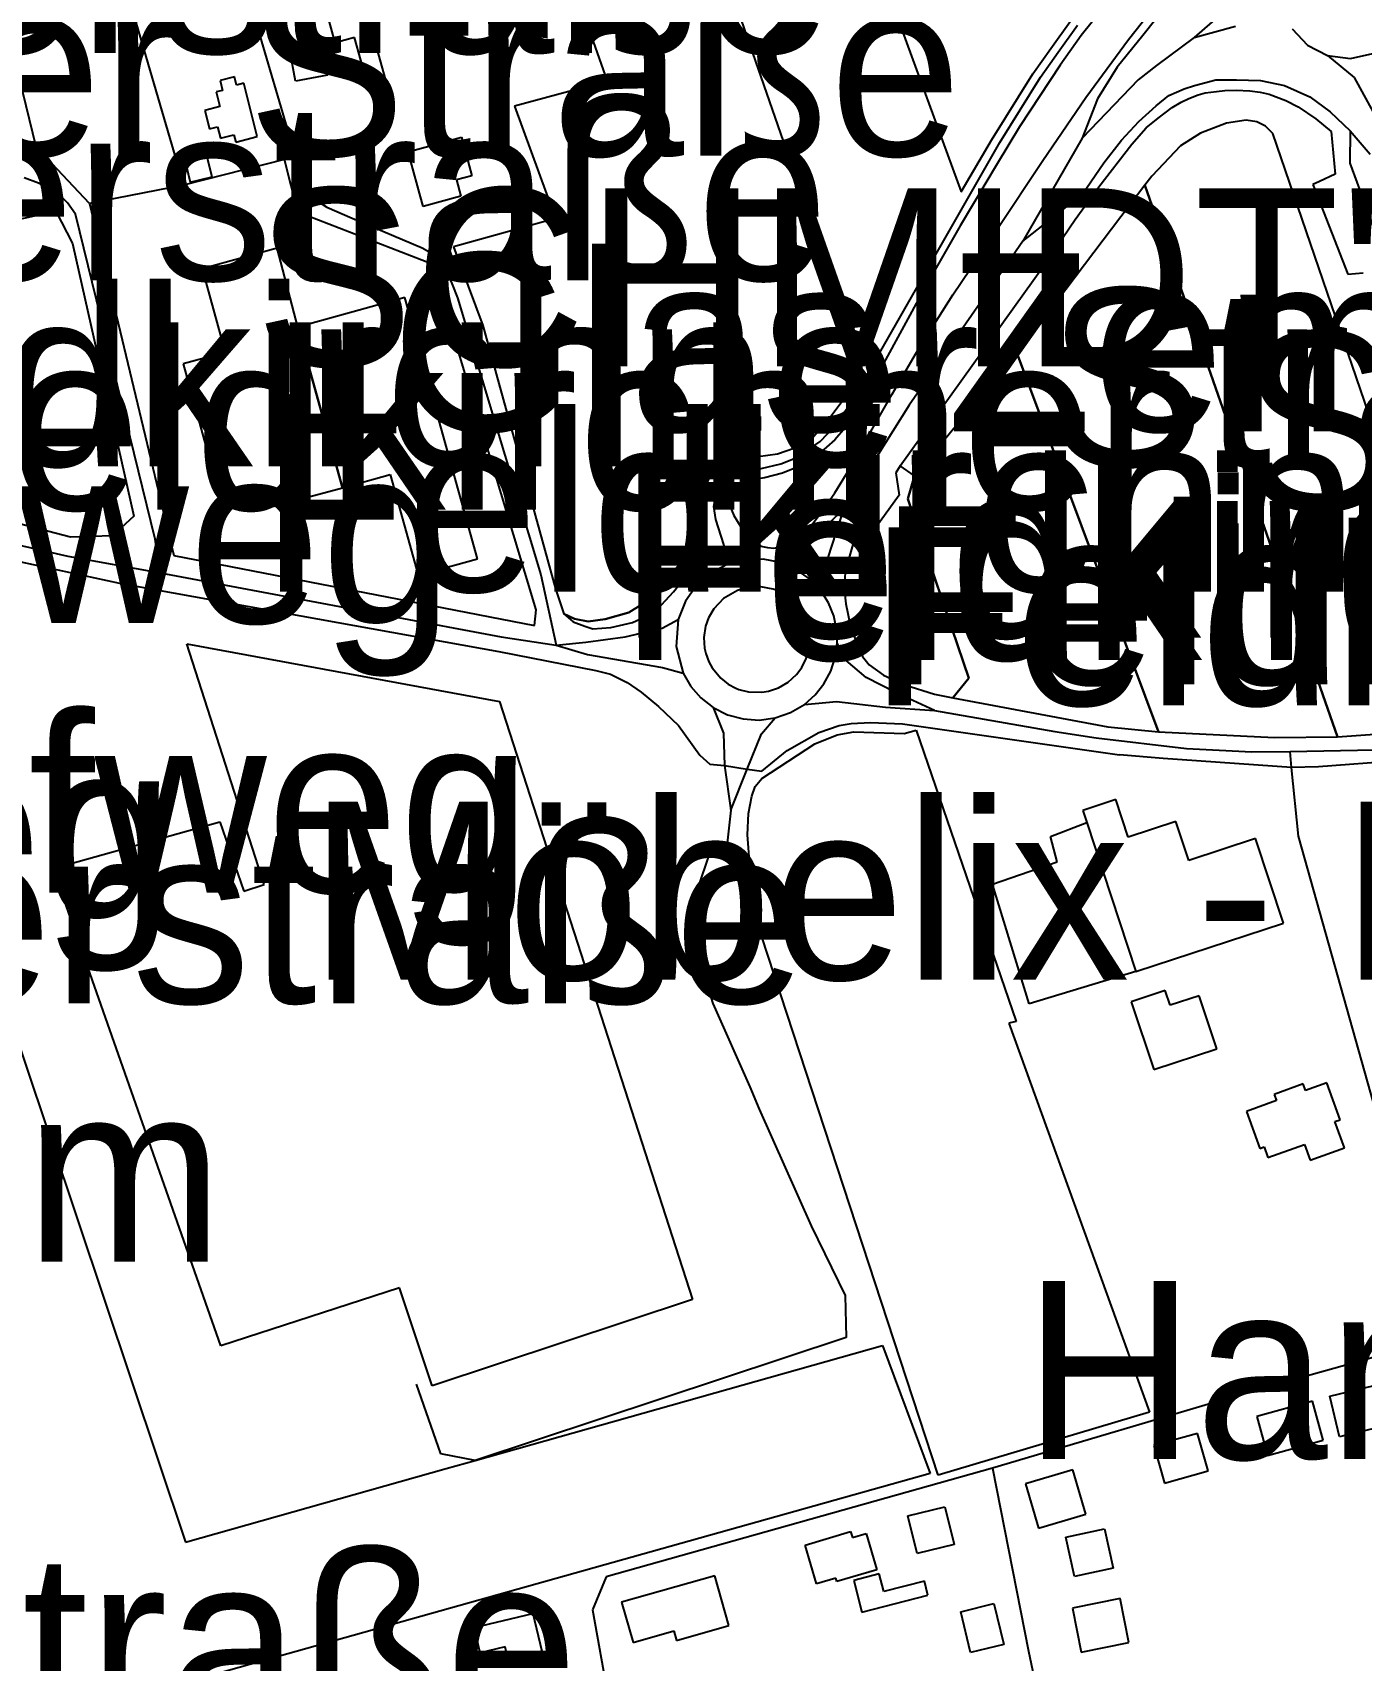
# Model space of a CAD drawing. Extents: x -3657 to 4700, y -7332 to 8131.
# Drawn here: x -553.4 to -229.3, y 1897 to 2294 of the extents above; entities that cross this region are included whole.
import ezdxf

# ---------------------------------------------------------------- set-up
doc = ezdxf.new("R2010")
doc.units = 0
for name, color, linetype in [('OSM_BUILDING_DETACHED', 9, 'CONTINUOUS'), ('OSM_BUILDING_GARAGE', 9, 'CONTINUOUS'), ('OSM_BUILDING_INDUSTRIAL', 9, 'CONTINUOUS'), ('OSM_BUILDING_WAREHOUSE', 9, 'CONTINUOUS'), ('OSM_BUILDING_YES', 9, 'CONTINUOUS'), ('OSM_HIGHWAY_FOOTWAY', 8, 'CONTINUOUS'), ('OSM_HIGHWAY_PRIMARY', 8, 'CONTINUOUS'), ('OSM_HIGHWAY_RESIDENTIAL', 8, 'CONTINUOUS'), ('OSM_HIGHWAY_SECONDARY', 8, 'CONTINUOUS'), ('OSM_HIGHWAY_SECONDARY_LINK', 8, 'CONTINUOUS'), ('OSM_HIGHWAY_SERVICE', 8, 'CONTINUOUS'), ('OSM_HIGHWAY_TERTIARY', 8, 'CONTINUOUS'), ('OSM_LABELS', 8, 'CONTINUOUS'), ('OSM_LANDUSE_FARMLAND', 3, 'CONTINUOUS'), ('OSM_LANDUSE_GRASS', 3, 'CONTINUOUS'), ('OSM_LANDUSE_INDUSTRIAL', 3, 'CONTINUOUS'), ('OSM_LANDUSE_MEADOW', 3, 'CONTINUOUS')]:
    doc.layers.add(name, color=color, linetype=linetype)

msp = doc.modelspace()

# ---------------------------------------------------------------- linework, layer by layer
at = {"layer": 'OSM_BUILDING_DETACHED'}
for p, q in [((-364.9997, 1925.111538), (-353.903633, 1928.402908)), ((-353.903633, 1928.402908), (-353.471319, 1926.968493)), ((-353.471319, 1926.968493), (-350.141741, 1927.958128)), ((-350.141741, 1927.958128), (-347.509932, 1919.107012)), ((-362.185865, 1915.659969), (-364.9997, 1925.111538)), ((-347.509932, 1919.107012), (-357.255965, 1916.204824)), ((-357.506253, 1917.049906), (-362.185865, 1915.659969)), ((-357.255965, 1916.204824), (-357.506253, 1917.049906))]:
    msp.add_line(p, q, dxfattribs=at)
at = {"layer": 'OSM_BUILDING_GARAGE'}
for p, q in [((-511.159855, 2265.279058), (-516.499316, 2263.955838)), ((-516.499316, 2263.955838), (-514.906579, 2257.506532)), ((-509.559534, 2258.829752), (-511.159855, 2265.279058)), ((-514.906579, 2257.506532), (-509.559534, 2258.829752))]:
    msp.add_line(p, q, dxfattribs=at)
at = {"layer": 'OSM_BUILDING_INDUSTRIAL'}
for p, q in [((-493.761101, 2241.427746), (-512.001731, 2236.412855)), ((-488.664343, 2222.146546), (-493.761101, 2241.427746)), ((-512.001731, 2236.412855), (-506.381645, 2216.008586)), ((-462.588965, 2229.385335), (-488.664343, 2222.146546)), ((-444.902001, 2165.670642), (-462.588965, 2229.385335)), ((-477.788225, 2182.994812), (-488.664343, 2222.146546)), ((-488.664343, 2222.146546), (-477.788225, 2182.994812)), ((-506.381645, 2216.008586), (-516.605499, 2213.195354)), ((-516.605499, 2213.195354), (-508.004719, 2181.94958)), ((-477.788225, 2182.994812), (-466.161246, 2186.219465)), ((-466.161246, 2186.219465), (-459.342815, 2161.667625)), ((-508.004719, 2181.94958), (-495.429683, 2178.246789)), ((-495.429683, 2178.246789), (-477.788225, 2182.994812)), ((-459.342815, 2161.667625), (-444.902001, 2165.670642))]:
    msp.add_line(p, q, dxfattribs=at)
at = {"layer": 'OSM_BUILDING_WAREHOUSE'}
for p, q in [((-515.778792, 2144.89943), (-439.532202, 2130.833272)), ((-496.901068, 2086.199628), (-515.778792, 2144.89943)), ((-439.532202, 2130.833272), (-392.425113, 1984.978887)), ((-548.376807, 2090.147048), (-507.724094, 2101.51117)), ((-507.724094, 2101.51117), (-501.815799, 2084.609541)), ((-507.466223, 1973.692602), (-548.376807, 2090.147048)), ((-501.815799, 2084.609541), (-496.901068, 2086.199628)), ((-463.931414, 1987.825477), (-507.466223, 1973.692602)), ((-455.89947, 1963.929687), (-463.931414, 1987.825477)), ((-392.425113, 1984.978887), (-455.89947, 1963.929687))]:
    msp.add_line(p, q, dxfattribs=at)
at = {"layer": 'OSM_BUILDING_YES'}
for p, q in [((-472.024035, 2299.404781), (-467.44302, 2282.959051)), ((-479.555405, 2291.52106), (-481.049544, 2296.880656)), ((-490.61355, 2289.686344), (-482.695372, 2291.142998)), ((-482.695372, 2291.142998), (-482.551267, 2290.364633)), ((-474.83787, 2292.83316), (-479.555405, 2291.52106)), ((-471.74341, 2281.758146), (-474.83787, 2292.83316)), ((-489.225593, 2282.180687), (-490.61355, 2289.686344)), ((-482.551267, 2290.364633), (-480.852348, 2290.687098)), ((-480.852348, 2290.687098), (-479.820861, 2285.127352)), ((-504.113891, 2283.20368), (-507.625496, 2282.31412)), ((-503.613316, 2281.213291), (-504.113891, 2283.20368)), ((-481.474274, 2283.615101), (-489.225593, 2282.180687)), ((-479.820861, 2285.127352), (-481.686639, 2284.771528)), ((-481.686639, 2284.771528), (-481.474274, 2283.615101)), ((-507.018739, 2279.92343), (-508.56597, 2279.534247)), ((-508.56597, 2279.534247), (-507.663419, 2275.96489)), ((-507.625496, 2282.31412), (-507.018739, 2279.92343)), ((-501.853721, 2281.65807), (-503.613316, 2281.213291)), ((-498.562065, 2268.659383), (-501.853721, 2281.65807)), ((-467.44302, 2282.959051), (-471.74341, 2281.758146)), ((-507.663419, 2275.96489), (-511.357051, 2275.030853)), ((-511.357051, 2275.030853), (-510.211798, 2270.505219)), ((-510.211798, 2270.505219), (-508.247422, 2270.994477)), ((-508.247422, 2270.994477), (-507.549652, 2268.236843)), ((-507.549652, 2268.236843), (-504.280749, 2269.059685)), ((-504.280749, 2269.059685), (-503.84085, 2267.325044)), ((-503.84085, 2267.325044), (-498.562065, 2268.659383)), ((-461.785012, 2264.945473), (-448.815583, 2268.503711)), ((-448.815583, 2268.503711), (-446.244451, 2259.118859)), ((-458.136886, 2251.624321), (-461.785012, 2264.945473)), ((-446.244451, 2259.118859), (-450.006343, 2258.084746)), ((-450.006343, 2258.084746), (-448.92935, 2254.148446)), ((-448.92935, 2254.148446), (-458.136886, 2251.624321)), ((-289.215762, 2106.970841), (-297.285629, 2104.324401)), ((-297.285629, 2104.324401), (-296.307234, 2101.355497)), ((-286.189562, 2097.763901), (-289.215762, 2106.970841)), ((-305.188638, 2097.964052), (-296.307234, 2101.355497)), ((-296.307234, 2101.355497), (-284.376876, 2065.016995)), ((-296.307234, 2101.355497), (-284.376876, 2065.016995)), ((-274.570168, 2101.577887), (-286.189562, 2097.763901)), ((-271.460538, 2092.115198), (-274.570168, 2101.577887)), ((-303.565563, 2091.803853), (-305.188638, 2097.964052)), ((-255.138777, 2097.463674), (-271.460538, 2092.115198)), ((-248.358269, 2076.837015), (-255.138777, 2097.463674)), ((-319.303321, 2086.288584), (-303.565563, 2091.803853)), ((-310.37641, 2057.099916), (-319.303321, 2086.288584)), ((-284.376876, 2065.016995), (-248.358269, 2076.837015)), ((-284.376876, 2065.016995), (-310.37641, 2057.099916)), ((-277.201976, 2060.402405), (-285.491792, 2057.644771)), ((-285.491792, 2057.644771), (-279.970304, 2041.076727)), ((-275.988462, 2056.766331), (-277.201976, 2060.402405)), ((-268.942497, 2059.112544), (-275.988462, 2056.766331)), ((-264.634523, 2046.191694), (-268.942497, 2059.112544)), ((-279.970304, 2041.076727), (-264.634523, 2046.191694)), ((-243.587643, 2037.607445), (-250.618439, 2035.049962)), ((-243.003639, 2035.995119), (-243.587643, 2037.607445)), ((-237.793114, 2037.885433), (-243.003639, 2035.995119)), ((-234.524212, 2028.878644), (-237.793114, 2037.885433)), ((-250.064773, 2033.515472), (-257.35344, 2030.869033)), ((-250.618439, 2035.049962), (-250.064773, 2033.515472)), ((-257.35344, 2030.869033), (-254.092122, 2021.873363)), ((-235.805985, 2028.411625), (-234.524212, 2028.878644)), ((-233.477556, 2022.006797), (-235.805985, 2028.411625)), ((-254.092122, 2021.873363), (-253.083388, 2022.240307)), ((-253.083388, 2022.240307), (-252.135331, 2019.627226)), ((-252.135331, 2019.627226), (-243.253927, 2022.840759)), ((-243.253927, 2022.840759), (-241.850801, 2018.971176)), ((-241.850801, 2018.971176), (-233.477556, 2022.006797)), ((-237.065006, 1961.438921), (-224.232097, 1964.53014)), ((-234.668316, 1951.520333), (-237.065006, 1961.438921)), ((-241.281967, 1960.182418), (-254.858152, 1956.479627)), ((-238.688081, 1950.686371), (-241.281967, 1960.182418)), ((-254.858152, 1956.479627), (-252.264267, 1946.972461)), ((-221.842992, 1954.611552), (-234.668316, 1951.520333)), ((-269.298967, 1952.365415), (-279.955135, 1949.374271)), ((-266.727834, 1943.236311), (-269.298967, 1952.365415)), ((-252.264267, 1946.972461), (-238.688081, 1950.686371)), ((-279.955135, 1949.374271), (-277.384003, 1940.234048)), ((-299.742995, 1943.458701), (-311.278961, 1940.033897)), ((-296.527183, 1932.661674), (-299.742995, 1943.458701)), ((-277.384003, 1940.234048), (-266.727834, 1943.236311)), ((-311.278961, 1940.033897), (-308.063149, 1929.22575)), ((-339.925471, 1932.261372), (-330.953053, 1934.48527)), ((-330.953053, 1934.48527), (-328.67013, 1925.27833)), ((-337.642548, 1923.054432), (-339.925471, 1932.261372)), ((-308.063149, 1929.22575), (-296.527183, 1932.661674)), ((-301.388823, 1927.04633), (-291.953753, 1929.081197)), ((-299.325849, 1917.494686), (-301.388823, 1927.04633)), ((-291.953753, 1929.081197), (-289.898364, 1919.529553)), ((-328.67013, 1925.27833), (-337.642548, 1923.054432)), ((-346.918344, 1918.095138), (-353.099681, 1916.51617)), ((-345.826182, 1913.825253), (-346.918344, 1918.095138)), ((-289.898364, 1919.529553), (-299.325849, 1917.494686)), ((-387.032561, 1917.650359), (-409.740438, 1911.167694)), ((-383.551293, 1905.474514), (-387.032561, 1917.650359)), ((-353.099681, 1916.51617), (-351.127721, 1908.777003)), ((-335.920876, 1916.349378), (-345.826182, 1913.825253)), ((-335.033494, 1912.880096), (-335.920876, 1916.349378)), ((-409.740438, 1911.167694), (-406.949356, 1901.39366)), ((-351.127721, 1908.777003), (-335.033494, 1912.880096)), ((-327.062225, 1908.877079), (-318.992358, 1910.83411)), ((-318.992358, 1910.83411), (-316.572915, 1900.904403)), ((-288.199445, 1912.068373), (-299.818839, 1909.73328)), ((-286.045458, 1901.349182), (-288.199445, 1912.068373)), ((-445.675616, 1905.040854), (-431.371322, 1908.398941)), ((-431.371322, 1908.398941), (-429.217335, 1899.21424)), ((-324.642781, 1898.936252), (-327.062225, 1908.877079)), ((-299.818839, 1909.73328), (-297.664852, 1899.014089)), ((-444.219399, 1898.858416), (-445.675616, 1905.040854)), ((-406.949356, 1901.39366), (-397.036465, 1904.229131)), ((-397.036465, 1904.229131), (-396.346279, 1901.816201)), ((-396.346279, 1901.816201), (-383.551293, 1905.474514)), ((-438.159415, 1900.281711), (-444.219399, 1898.858416)), ((-437.45406, 1897.279448), (-438.159415, 1900.281711)), ((-429.217335, 1899.21424), (-437.45406, 1897.279448)), ((-316.572915, 1900.904403), (-324.642781, 1898.936252)), ((-297.664852, 1899.014089), (-286.045458, 1901.349182))]:
    msp.add_line(p, q, dxfattribs=at)
at = {"layer": 'OSM_HIGHWAY_FOOTWAY'}
for p, q in [((-640.027438, 2182.850259), (-532.183982, 2159.766192)), ((-532.183982, 2159.766192), (-439.706645, 2143.031355)), ((-439.706645, 2143.031355), (-416.027956, 2138.416766)), ((-416.027956, 2138.416766), (-412.448091, 2137.538326)), ((-412.448091, 2137.538326), (-408.397988, 2135.4701)), ((-408.397988, 2135.4701), (-404.939474, 2133.135007)), ((-404.939474, 2133.135007), (-400.76802, 2129.676845)), ((-400.76802, 2129.676845), (-395.883627, 2124.995538)), ((-395.883627, 2124.995538), (-390.695856, 2117.778987)), ((-361.609446, 2123.272017), (-356.725053, 2124.995538)), ((-356.725053, 2124.995538), (-353.759529, 2125.540393)), ((-353.759529, 2125.540393), (-349.079916, 2125.751664)), ((-349.079916, 2125.751664), (-341.267921, 2125.406959)), ((-341.267921, 2125.406959), (-288.298043, 2117.890182)), ((-369.338012, 2118.902056), (-361.609446, 2123.272017)), ((-390.695856, 2117.778987), (-388.192983, 2115.621806)), ((-375.564855, 2113.864926), (-369.338012, 2118.902056)), ((-277.694966, 2116.967265), (-288.298043, 2117.890182)), ((-246.363556, 2114.787844), (-277.694966, 2116.967265)), ((-206.575471, 2117.412044), (-239.840919, 2114.965756)), ((-388.192983, 2115.621806), (-384.65104, 2115.277102)), ((-384.65104, 2115.277102), (-379.099214, 2114.365303)), ((-379.099214, 2114.365303), (-375.564855, 2113.864926)), ((-239.840919, 2114.965756), (-246.363556, 2114.787844))]:
    msp.add_line(p, q, dxfattribs=at)
at = {"layer": 'OSM_HIGHWAY_PRIMARY'}
for p, q in [((-246.264958, 2294.945864), (-242.487896, 2290.953966)), ((-242.487896, 2290.953966), (-237.588334, 2288.440961)), ((-237.588334, 2288.440961), (-232.028924, 2287.729313)), ((-237.588334, 2288.440961), (-231.149126, 2283.081365)), ((-232.028924, 2287.729313), (-226.560527, 2288.941338)), ((-231.149126, 2283.081365), (-224.603736, 2271.172389))]:
    msp.add_line(p, q, dxfattribs=at)
at = {"layer": 'OSM_HIGHWAY_RESIDENTIAL'}
for p, q in [((-535.437716, 2420.518295), (-488.376133, 2260.653349)), ((-488.376133, 2260.653349), (-486.639292, 2256.272269)), ((-486.639292, 2256.272269), (-484.667332, 2253.459037)), ((-484.667332, 2253.459037), (-481.633547, 2251.401931)), ((-481.633547, 2251.401931), (-475.46738, 2248.777731)), ((-475.46738, 2248.777731), (-458.349251, 2241.494463)), ((-458.349251, 2241.494463), (-455.952561, 2240.149004)), ((-455.952561, 2240.149004), (-454.4205, 2238.625634)), ((-454.4205, 2238.625634), (-452.342357, 2235.356503)), ((-452.342357, 2235.356503), (-451.121259, 2232.821259)), ((-451.121259, 2232.821259), (-449.756056, 2229.307499)), ((-449.756056, 2229.307499), (-429.467622, 2161.789939)), ((-429.467622, 2161.789939), (-425.698145, 2144.576965)), ((-246.363556, 2114.787844), (-246.697272, 2118.701905)), ((-244.672221, 2098.00853), (-246.363556, 2114.787844)), ((-210.276689, 1975.416123), (-244.672221, 2098.00853)), ((-210.276689, 1975.416123), (-257.307933, 1962.250644)), ((-257.307933, 1962.250644), (-319.310905, 1943.847883)), ((-319.310905, 1943.847883), (-413.464409, 1917.40573)), ((-319.310905, 1943.847883), (-310.505345, 1899.236479)), ((-413.464409, 1917.40573), (-416.847078, 1909.366336)), ((-416.847078, 1909.366336), (-400.821111, 1821.122043)), ((-310.505345, 1899.236479), (-279.750355, 1752.737163))]:
    msp.add_line(p, q, dxfattribs=at)
at = {"layer": 'OSM_HIGHWAY_SECONDARY'}
for p, q in [((-262.033053, 2299.916277), (-270.10292, 2292.822041)), ((-270.10292, 2292.822041), (-260.045924, 2295.546317)), ((-270.10292, 2292.822041), (-279.295287, 2285.950195)), ((-279.295287, 2285.950195), (-283.770119, 2282.492032)), ((-283.770119, 2282.492032), (-297.399396, 2268.247962)), ((-297.399396, 2268.247962), (-311.938809, 2243.151267)), ((-311.938809, 2243.151267), (-321.062916, 2229.807876)), ((-321.062916, 2229.807876), (-339.614508, 2203.165572)), ((-339.614508, 2203.165572), (-355.519124, 2177.757531)), ((-355.519124, 2177.757531), (-366.918569, 2167.116176)), ((-360.282165, 2163.190996), (-355.519124, 2177.757531)), ((-366.918569, 2167.116176), (-371.021763, 2164.792202)), ((-361.086118, 2157.786922), (-360.282165, 2163.190996))]:
    msp.add_line(p, q, dxfattribs=at)
at = {"layer": 'OSM_HIGHWAY_SECONDARY_LINK'}
for p, q in [((-276.299425, 2301.283975), (-282.617281, 2293.344657)), ((-282.617281, 2293.344657), (-288.912384, 2285.561012)), ((-288.912384, 2285.561012), (-293.68301, 2277.866323)), ((-276.322178, 2278.700285), (-272.575454, 2280.334851)), ((-272.575454, 2280.334851), (-270.011906, 2281.113215)), ((-270.011906, 2281.113215), (-264.81655, 2282.458674)), ((-264.81655, 2282.458674), (-259.795637, 2282.458674)), ((-259.795637, 2282.458674), (-253.940433, 2282.32524)), ((-253.940433, 2282.32524), (-248.085228, 2281.079857)), ((-248.085228, 2281.079857), (-241.903892, 2278.366701)), ((-293.68301, 2277.866323), (-295.541203, 2273.051583)), ((-283.626014, 2272.306577), (-279.424223, 2276.165041)), ((-279.424223, 2276.165041), (-276.322178, 2278.700285)), ((-241.903892, 2278.366701), (-236.943655, 2274.663909)), ((-295.541203, 2273.051583), (-297.399396, 2268.247962)), ((-287.880897, 2267.792063), (-283.626014, 2272.306577)), ((-236.943655, 2274.663909), (-232.104768, 2270.015962)), ((-292.143365, 2262.243436), (-287.880897, 2267.792063)), ((-232.104768, 2270.015962), (-227.243129, 2264.400618)), ((-297.437319, 2254.537628), (-292.143365, 2262.243436)), ((-311.938809, 2243.151267), (-297.437319, 2254.537628))]:
    msp.add_line(p, q, dxfattribs=at)
at = {"layer": 'OSM_HIGHWAY_SERVICE'}
for p, q in [((-303.2546, 2289.274923), (-298.552234, 2295.846543)), ((-307.562574, 2283.181441), (-303.2546, 2289.274923)), ((-317.55131, 2267.180491), (-307.562574, 2283.181441)), ((-353.31963, 2204.477672), (-317.55131, 2267.180491)), ((-232.104768, 2270.015962), (-232.188197, 2262.132241)), ((-232.188197, 2262.132241), (-223.579834, 2238.770187)), ((-551.926335, 2257.284142), (-555.392434, 2258.629601)), ((-547.436334, 2255.082483), (-551.926335, 2257.284142)), ((-544.880371, 2252.491641), (-547.436334, 2255.082483)), ((-542.908411, 2249.767365), (-544.880371, 2252.491641)), ((-523.507358, 2170.496502), (-542.908411, 2249.767365)), ((-357.764124, 2198.039486), (-353.31963, 2204.477672)), ((-361.321237, 2194.269978), (-357.764124, 2198.039486)), ((-367.805951, 2190.089048), (-364.764582, 2191.912645)), ((-364.764582, 2191.912645), (-361.321237, 2194.269978)), ((-380.70712, 2186.653125), (-375.739298, 2187.731716)), ((-375.739298, 2187.731716), (-370.923165, 2188.854785)), ((-370.923165, 2188.854785), (-367.805951, 2190.089048)), ((-386.683675, 2181.882863), (-385.659773, 2183.973327)), ((-385.659773, 2183.973327), (-383.86984, 2185.563415)), ((-383.86984, 2185.563415), (-380.70712, 2186.653125)), ((-387.282848, 2178.402461), (-386.683675, 2181.882863)), ((-386.729182, 2175.222287), (-387.282848, 2178.402461)), ((-384.779976, 2169.139924), (-386.729182, 2175.222287)), ((-522.248338, 2162.245839), (-523.507358, 2170.496502)), ((-383.695398, 2164.447498), (-384.779976, 2169.139924)), ((-387.426953, 2129.409977), (-384.85582, 2123.127463)), ((-375.6407, 2122.949552), (-372.303537, 2126.863613)), ((-384.85582, 2123.127463), (-384.65104, 2115.277102)), ((-379.099214, 2114.365303), (-375.6407, 2122.949552)), ((-384.65104, 2115.277102), (-383.111394, 2104.379999)), ((-383.111394, 2104.379999), (-379.099214, 2114.365303)), ((-383.111394, 2104.379999), (-383.968438, 2096.296128)), ((-388.359841, 2093.660808), (-393.86616, 2077.459707)), ((-383.968438, 2096.296128), (-388.359841, 2093.660808)), ((-393.86616, 2077.459707), (-387.502797, 2057.22223)), ((-387.502797, 2057.22223), (-378.469704, 2036.906917)), ((-378.469704, 2036.906917), (-376.217119, 2031.413888)), ((-376.217119, 2031.413888), (-363.490393, 2002.981345)), ((-363.490393, 2002.981345), (-355.261252, 1986.012999)), ((-355.261252, 1986.012999), (-355.010965, 1975.783066)), ((-355.010965, 1975.783066), (-445.432913, 1945.760436)), ((-453.79099, 1947.372762), (-459.737207, 1964.352228)), ((-445.432913, 1945.760436), (-453.79099, 1947.372762))]:
    msp.add_line(p, q, dxfattribs=at)
at = {"layer": 'OSM_HIGHWAY_TERTIARY'}
for p, q in [((-569.628468, 2171.975395), (-544.736266, 2166.348931)), ((-544.736266, 2166.348931), (-522.248338, 2162.245839)), ((-383.695398, 2164.447498), (-387.897189, 2162.279197)), ((-379.531528, 2165.492731), (-383.695398, 2164.447498)), ((-375.238723, 2165.615045), (-379.531528, 2165.492731)), ((-371.021763, 2164.792202), (-375.238723, 2165.615045)), ((-367.244701, 2163.179876), (-371.021763, 2164.792202)), ((-522.248338, 2162.245839), (-439.084719, 2146.667429)), ((-387.897189, 2162.279197), (-391.461886, 2159.176859)), ((-363.884785, 2160.800305), (-367.244701, 2163.179876)), ((-361.086118, 2157.786922), (-363.884785, 2160.800305)), ((-391.461886, 2159.176859), (-394.184708, 2155.307275)), ((-359.30377, 2154.918093), (-361.086118, 2157.786922)), ((-394.184708, 2155.307275), (-395.90638, 2150.903956)), ((-358.02958, 2151.782396), (-359.30377, 2154.918093)), ((-408.868225, 2146.64519), (-399.812378, 2148.724536)), ((-399.812378, 2148.724536), (-395.90638, 2150.903956)), ((-395.90638, 2150.903956), (-396.444877, 2144.2545)), ((-357.316641, 2148.468787), (-358.02958, 2151.782396)), ((-357.187705, 2145.088461), (-357.316641, 2148.468787)), ((-439.084719, 2146.667429), (-425.698145, 2144.576965)), ((-425.698145, 2144.576965), (-418.424646, 2145.321971)), ((-425.698145, 2144.576965), (-418.09093, 2142.353066)), ((-418.424646, 2145.321971), (-408.868225, 2146.64519)), ((-396.444877, 2144.2545), (-394.738373, 2137.805194)), ((-357.657942, 2141.61918), (-357.187705, 2145.088461)), ((-354.950289, 2140.885293), (-357.187705, 2145.088461)), ((-418.09093, 2142.353066), (-399.736533, 2139.19513)), ((-358.734935, 2138.294451), (-357.657942, 2141.61918)), ((-350.07348, 2136.748842), (-354.950289, 2140.885293)), ((-399.736533, 2139.19513), (-394.738373, 2137.805194)), ((-394.738373, 2137.805194), (-392.857427, 2134.558302)), ((-360.388348, 2135.214352), (-358.734935, 2138.294451)), ((-342.96684, 2133.05717), (-350.07348, 2136.748842)), ((-392.857427, 2134.558302), (-390.384893, 2131.722831)), ((-365.181727, 2130.154983), (-362.557504, 2132.467837)), ((-362.557504, 2132.467837), (-360.388348, 2135.214352)), ((-333.471094, 2128.664971), (-342.96684, 2133.05717)), ((-390.384893, 2131.722831), (-387.426953, 2129.409977)), ((-387.426953, 2129.409977), (-383.915347, 2127.641977)), ((-372.303537, 2126.863613), (-368.579566, 2128.153474)), ((-368.579566, 2128.153474), (-365.181727, 2130.154983)), ((-365.181727, 2130.154983), (-357.309057, 2130.87775)), ((-357.309057, 2130.87775), (-345.424206, 2129.498933)), ((-345.424206, 2129.498933), (-333.471094, 2128.664971)), ((-333.471094, 2128.664971), (-304.111645, 2123.538885)), ((-383.915347, 2127.641977), (-380.123116, 2126.607865)), ((-380.123116, 2126.607865), (-376.20195, 2126.340997)), ((-376.20195, 2126.340997), (-372.303537, 2126.863613)), ((-304.111645, 2123.538885), (-293.986389, 2121.971036)), ((-293.986389, 2121.971036), (-271.968697, 2119.424672)), ((-271.968697, 2119.424672), (-256.048913, 2118.624069)), ((-256.048913, 2118.624069), (-246.697272, 2118.701905)), ((-246.697272, 2118.701905), (-226.272318, 2119.102207))]:
    msp.add_line(p, q, dxfattribs=at)
at = {"layer": 'OSM_LANDUSE_FARMLAND'}
for p, q in [((-579.677879, 2473.069017), (-516.567576, 2256.772646)), ((-351.082214, 2212.261317), (-403.316399, 2362.730291)), ((-437.901543, 2352.155654), (-413.282381, 2282.202926)), ((-552.510339, 2266.179737), (-559.874851, 2296.480354)), ((-342.382837, 2297.347675), (-326.91812, 2255.1492)), ((-305.09004, 2290.097765), (-300.334583, 2296.747222)), ((-309.451105, 2283.926447), (-305.09004, 2290.097765)), ((-319.515686, 2267.803183), (-309.451105, 2283.926447)), ((-413.282381, 2282.202926), (-435.861323, 2276.098324)), ((-435.861323, 2276.098324), (-425.895341, 2248.644297)), ((-262.245418, 2271.906275), (-268.548105, 2269.471106)), ((-257.452038, 2272.640162), (-262.245418, 2271.906275)), ((-254.82023, 2272.217621), (-257.452038, 2272.640162)), ((-252.772426, 2271.216867), (-254.82023, 2272.217621)), ((-250.94457, 2269.38215), (-252.772426, 2271.216867)), ((-326.91812, 2255.1492), (-319.515686, 2267.803183)), ((-268.548105, 2269.471106), (-273.432498, 2266.413246)), ((-202.229575, 2126.91921), (-250.94457, 2269.38215)), ((-539.442312, 2252.358207), (-552.510339, 2266.179737)), ((-273.432498, 2266.413246), (-280.440541, 2259.018783)), ((-516.567576, 2256.772646), (-539.442312, 2252.358207)), ((-282.147044, 2256.783765), (-285.72691, 2252.102459)), ((-280.440541, 2259.018783), (-282.147044, 2256.783765)), ((-282.147044, 2256.783765), (-235.176475, 2122.249024)), ((-235.176475, 2122.249024), (-282.147044, 2256.783765)), ((-285.72691, 2252.102459), (-310.255058, 2219.64466)), ((-425.895341, 2248.644297), (-450.711698, 2241.727972)), ((-450.711698, 2241.727972), (-443.597474, 2222.613564)), ((-443.597474, 2222.613564), (-425.895341, 2158.354016)), ((-310.255058, 2219.64466), (-313.379856, 2215.886271)), ((-313.379856, 2215.886271), (-338.32515, 2185.88588)), ((-313.379856, 2215.886271), (-278.809881, 2123.472168)), ((-278.809881, 2123.472168), (-313.379856, 2215.886271)), ((-354.290441, 2206.401344), (-351.082214, 2212.261317)), ((-358.74252, 2200.463535), (-354.290441, 2206.401344)), ((-363.376626, 2194.992745), (-358.74252, 2200.463535)), ((-371.742287, 2191.234356), (-367.502573, 2192.746607)), ((-367.502573, 2192.746607), (-363.376626, 2194.992745)), ((-388.094385, 2185.819163), (-385.41707, 2188.198735)), ((-385.41707, 2188.198735), (-381.518657, 2189.544193)), ((-381.518657, 2189.544193), (-376.399146, 2190.656142)), ((-376.399146, 2190.656142), (-371.742287, 2191.234356)), ((-389.565771, 2182.8169), (-388.094385, 2185.819163)), ((-338.32515, 2185.88588), (-339.94064, 2180.315014)), ((-390.324217, 2178.402461), (-389.565771, 2182.8169)), ((-339.94064, 2180.315014), (-325.105434, 2136.57093)), ((-391.310197, 2174.210413), (-390.324217, 2178.402461)), ((-392.326515, 2169.429031), (-391.310197, 2174.210413)), ((-394.867309, 2164.347423), (-392.326515, 2169.429031)), ((-596.91736, 2167.24961), (-516.082171, 1925.823186)), ((-397.719067, 2160.277688), (-394.867309, 2164.347423)), ((-402.641382, 2155.907728), (-397.719067, 2160.277688)), ((-425.895341, 2158.354016), (-423.855121, 2152.249415)), ((-423.855121, 2152.249415), (-421.261235, 2151.026271)), ((-413.782956, 2150.926195), (-407.988427, 2152.549641)), ((-407.988427, 2152.549641), (-402.641382, 2155.907728)), ((-421.261235, 2151.026271), (-417.855812, 2150.414698)), ((-417.855812, 2150.414698), (-413.782956, 2150.926195)), ((-325.105434, 2136.57093), (-328.965924, 2131.789548)), ((-328.965924, 2131.789548), (-291.21806, 2124.695312)), ((-291.21806, 2124.695312), (-278.809881, 2123.472168)), ((-375.542102, 2112.085807), (-362.625764, 2120.525502)), ((-362.625764, 2120.525502), (-357.180121, 2122.76052)), ((-357.180121, 2122.76052), (-353.107265, 2123.472168)), ((-353.107265, 2123.472168), (-340.85836, 2123.071866)), ((-340.85836, 2123.071866), (-337.953511, 2123.872469)), ((-337.953511, 2123.872469), (-313.493623, 2052.807792)), ((-278.809881, 2123.472168), (-250.535009, 2122.048873)), ((-250.535009, 2122.048873), (-235.176475, 2122.249024)), ((-235.176475, 2122.249024), (-214.12201, 2123.783514)), ((-377.984298, 2107.815922), (-377.172761, 2110.151016)), ((-377.172761, 2110.151016), (-375.542102, 2112.085807)), ((-378.795836, 2103.546037), (-377.984298, 2107.815922)), ((-379.000616, 2098.364353), (-378.795836, 2103.546037)), ((-378.492457, 2090.836457), (-379.000616, 2098.364353)), ((-379.144721, 2087.878672), (-378.333183, 2089.00174)), ((-378.333183, 2089.00174), (-378.492457, 2090.836457)), ((-380.168623, 2087.589565), (-379.144721, 2087.878672)), ((-332.515452, 1942.179959), (-380.168623, 2087.589565)), ((-313.493623, 2052.807792), (-315.329063, 2052.396371)), ((-315.329063, 2052.396371), (-281.047298, 1957.535979)), ((-445.432913, 1945.760436), (-346.152314, 1973.770438)), ((-346.152314, 1973.770438), (-334.502581, 1942.6025)), ((-281.047298, 1957.535979), (-332.515452, 1942.179959)), ((-452.531969, 1943.758927), (-445.432913, 1945.760436)), ((-334.502581, 1942.6025), (-708.962608, 1837.467697)), ((-516.082171, 1925.823186), (-452.531969, 1943.758927))]:
    msp.add_line(p, q, dxfattribs=at)
at = {"layer": 'OSM_LANDUSE_GRASS'}
for p, q in [((-284.574072, 2309.645833), (-297.657268, 2293.27794)), ((-286.15164, 2292.343903), (-272.70439, 2309.334488)), ((-297.657268, 2293.27794), (-302.822286, 2286.061389)), ((-296.557521, 2278.211028), (-286.15164, 2292.343903)), ((-302.822286, 2286.061389), (-312.75793, 2271.005596)), ((-307.001324, 2262.799411), (-296.557521, 2278.211028)), ((-312.75793, 2271.005596), (-318.195989, 2261.987688)), ((-318.195989, 2261.987688), (-327.153238, 2246.920775)), ((-318.18082, 2246.109052), (-307.001324, 2262.799411)), ((-327.153238, 2246.920775), (-335.943629, 2231.498039)), ((-329.011431, 2230.085863), (-318.18082, 2246.109052)), ((-335.943629, 2231.498039), (-346.341925, 2212.372512)), ((-337.528781, 2216.597919), (-329.011431, 2230.085863)), ((-343.778377, 2205.856489), (-337.528781, 2216.597919)), ((-346.341925, 2212.372512), (-352.621859, 2201.375333)), ((-354.229765, 2187.453729), (-343.778377, 2205.856489)), ((-352.621859, 2201.375333), (-355.238499, 2197.616945)), ((-355.238499, 2197.616945), (-357.718617, 2194.703638)), ((-357.718617, 2194.703638), (-361.844564, 2191.078683)), ((-367.077843, 2187.954106), (-370.536357, 2186.55305)), ((-361.844564, 2191.078683), (-367.077843, 2187.954106)), ((-381.442813, 2183.995566), (-382.648742, 2182.994812)), ((-379.36467, 2184.707214), (-381.442813, 2183.995566)), ((-374.935345, 2185.4411), (-379.36467, 2184.707214)), ((-370.536357, 2186.55305), (-374.935345, 2185.4411)), ((-357.75654, 2181.749429), (-354.229765, 2187.453729)), ((-383.657475, 2181.749429), (-383.824334, 2180.581882)), ((-383.824334, 2180.581882), (-383.490617, 2179.002914)), ((-382.648742, 2182.994812), (-383.657475, 2181.749429)), ((-361.27573, 2176.723418), (-357.75654, 2181.749429)), ((-390.324217, 2178.402461), (-391.310197, 2174.210413)), ((-389.6492, 2174.49952), (-390.324217, 2178.402461)), ((-383.490617, 2179.002914), (-382.345364, 2176.223041)), ((-382.345364, 2176.223041), (-380.600937, 2173.298614)), ((-363.990967, 2173.16518), (-361.27573, 2176.723418)), ((-391.310197, 2174.210413), (-392.326515, 2169.429031)), ((-389.679538, 2169.328955), (-389.376159, 2171.975395)), ((-389.376159, 2171.975395), (-389.6492, 2174.49952)), ((-380.600937, 2173.298614), (-378.355937, 2170.852326)), ((-365.803653, 2171.319345), (-363.990967, 2173.16518)), ((-392.326515, 2169.429031), (-394.867309, 2164.347423)), ((-390.392477, 2166.793711), (-389.679538, 2169.328955)), ((-378.355937, 2170.852326), (-375.807558, 2168.772981)), ((-375.807558, 2168.772981), (-374.16173, 2168.439396)), ((-374.16173, 2168.439396), (-372.584162, 2168.239245)), ((-372.584162, 2168.239245), (-370.771475, 2168.706264)), ((-370.771475, 2168.706264), (-367.783198, 2169.840452)), ((-367.783198, 2169.840452), (-365.803653, 2171.319345)), ((-394.867309, 2164.347423), (-397.719067, 2160.277688)), ((-392.220332, 2163.835926), (-390.392477, 2166.793711)), ((-397.719067, 2160.277688), (-402.641382, 2155.907728)), ((-397.104725, 2157.642369), (-392.220332, 2163.835926)), ((-400.972801, 2153.372483), (-397.104725, 2157.642369)), ((-384.85582, 2155.974445), (-387.25251, 2153.472559)), ((-381.457982, 2157.964834), (-384.85582, 2155.974445)), ((-378.932356, 2158.676481), (-381.457982, 2157.964834)), ((-375.822727, 2158.821035), (-378.932356, 2158.676481)), ((-372.796527, 2158.26506), (-375.822727, 2158.821035)), ((-371.871222, 2157.931475), (-372.796527, 2158.26506)), ((-370.058536, 2157.008558), (-371.871222, 2157.931475)), ((-368.541644, 2155.918847), (-370.058536, 2157.008558)), ((-366.926154, 2154.31764), (-368.541644, 2155.918847)), ((-421.261235, 2151.026271), (-423.855121, 2152.249415)), ((-423.855121, 2152.249415), (-421.519106, 2150.314623)), ((-407.988427, 2152.549641), (-413.782956, 2150.926195)), ((-402.641382, 2155.907728), (-407.988427, 2152.549641)), ((-403.513595, 2151.737918), (-400.972801, 2153.372483)), ((-387.25251, 2153.472559), (-388.549453, 2151.24866)), ((-365.629211, 2152.505163), (-366.926154, 2154.31764)), ((-364.870765, 2150.981793), (-365.629211, 2152.505163)), ((-421.519106, 2150.314623), (-418.667349, 2149.202674)), ((-417.855812, 2150.414698), (-421.261235, 2151.026271)), ((-418.667349, 2149.202674), (-416.733311, 2148.591102)), ((-413.782956, 2150.926195), (-417.855812, 2150.414698)), ((-416.733311, 2148.591102), (-412.364662, 2148.891328)), ((-412.364662, 2148.891328), (-407.070708, 2150.114472)), ((-407.070708, 2150.114472), (-403.513595, 2151.737918)), ((-389.247223, 2149.258271), (-389.656784, 2146.489518)), ((-388.549453, 2151.24866), (-389.247223, 2149.258271)), ((-364.248839, 2149.113718), (-364.870765, 2150.981793)), ((-363.922707, 2147.056612), (-364.248839, 2149.113718)), ((-389.656784, 2146.489518), (-389.51268, 2143.865317)), ((-364.104734, 2143.57621), (-363.922707, 2147.056612)), ((-389.51268, 2143.865317), (-389.232054, 2142.575456)), ((-389.232054, 2142.575456), (-388.496362, 2140.551708)), ((-388.496362, 2140.551708), (-387.692409, 2139.106174)), ((-365.818822, 2139.161772), (-364.741829, 2141.318953)), ((-364.741829, 2141.318953), (-364.104734, 2143.57621)), ((-387.692409, 2139.106174), (-385.561175, 2136.537572)), ((-385.561175, 2136.537572), (-383.718151, 2135.103157)), ((-369.155985, 2135.570176), (-367.115765, 2137.416012)), ((-367.115765, 2137.416012), (-365.818822, 2139.161772)), ((-383.718151, 2135.103157), (-381.859958, 2134.102403)), ((-381.859958, 2134.102403), (-381.124265, 2133.813296)), ((-381.124265, 2133.813296), (-378.780667, 2133.235082)), ((-378.780667, 2133.235082), (-375.542102, 2133.135007)), ((-375.542102, 2133.135007), (-373.911442, 2133.390755)), ((-373.911442, 2133.390755), (-371.491999, 2134.213598)), ((-371.491999, 2134.213598), (-369.155985, 2135.570176))]:
    msp.add_line(p, q, dxfattribs=at)
at = {"layer": 'OSM_LANDUSE_INDUSTRIAL'}
for p, q in [((-491.963584, 2263.03292), (-516.567576, 2256.772646)), ((-488.671927, 2250.245504), (-491.963584, 2263.03292)), ((-516.567576, 2256.772646), (-539.442312, 2252.358207)), ((-539.442312, 2252.358207), (-518.896006, 2166.515724)), ((-560.663635, 2247.621303), (-547.716959, 2250.423415)), ((-547.716959, 2250.423415), (-543.606181, 2242.550815)), ((-455.891885, 2237.502565), (-488.671927, 2250.245504)), ((-543.606181, 2242.550815), (-528.702715, 2176.111846)), ((-430.582538, 2153.22793), (-455.891885, 2237.502565)), ((-544.11434, 2170.97464), (-615.377939, 2189.466357)), ((-528.702715, 2176.111846), (-533.837395, 2171.308225)), ((-533.837395, 2171.308225), (-544.11434, 2170.97464)), ((-518.896006, 2166.515724), (-430.946592, 2149.413944)), ((-430.946592, 2149.413944), (-430.582538, 2153.22793))]:
    msp.add_line(p, q, dxfattribs=at)
at = {"layer": 'OSM_LANDUSE_MEADOW'}
for p, q in [((-269.192784, 2278.800361), (-267.41802, 2279.322977)), ((-267.41802, 2279.322977), (-264.687614, 2279.656562)), ((-264.687614, 2279.656562), (-262.670148, 2279.867832)), ((-262.670148, 2279.867832), (-259.856312, 2280.001266)), ((-259.856312, 2280.001266), (-256.534318, 2279.845593)), ((-256.534318, 2279.845593), (-254.016277, 2279.456411)), ((-254.016277, 2279.456411), (-251.854706, 2278.956034)), ((-278.923648, 2273.140539), (-275.503056, 2275.775859)), ((-275.503056, 2275.775859), (-273.318731, 2277.010122)), ((-273.318731, 2277.010122), (-271.445369, 2277.94416)), ((-271.445369, 2277.94416), (-269.192784, 2278.800361)), ((-251.854706, 2278.956034), (-247.812188, 2277.421544)), ((-247.812188, 2277.421544), (-244.808741, 2275.942651)), ((-244.808741, 2275.942651), (-240.500767, 2273.018225)), ((-281.805744, 2270.794326), (-278.923648, 2273.140539)), ((-262.245418, 2271.906275), (-268.548105, 2269.471106)), ((-257.452038, 2272.640162), (-262.245418, 2271.906275)), ((-254.82023, 2272.217621), (-257.452038, 2272.640162)), ((-252.772426, 2271.216867), (-254.82023, 2272.217621)), ((-250.94457, 2269.38215), (-252.772426, 2271.216867)), ((-240.500767, 2273.018225), (-236.716121, 2269.871408)), ((-285.30218, 2266.835787), (-281.805744, 2270.794326)), ((-268.548105, 2269.471106), (-273.432498, 2266.413246)), ((-202.229575, 2126.91921), (-250.94457, 2269.38215)), ((-236.716121, 2269.871408), (-235.783232, 2259.51916)), ((-293.387216, 2256.416822), (-285.30218, 2266.835787)), ((-273.432498, 2266.413246), (-280.440541, 2259.018783)), ((-235.783232, 2259.51916), (-239.560294, 2257.673325)), ((-299.181745, 2248.466385), (-293.387216, 2256.416822)), ((-282.147044, 2256.783765), (-285.72691, 2252.102459)), ((-280.440541, 2259.018783), (-282.147044, 2256.783765)), ((-239.560294, 2257.673325), (-241.190953, 2256.961677)), ((-241.190953, 2256.961677), (-232.635681, 2235.111874)), ((-285.72691, 2252.102459), (-310.255058, 2219.64466)), ((-306.682777, 2237.257936), (-299.181745, 2248.466385)), ((-341.783664, 2188.332168), (-306.682777, 2237.257936)), ((-232.635681, 2235.111874), (-228.881372, 2235.400981)), ((-310.255058, 2219.64466), (-313.379856, 2215.886271)), ((-313.379856, 2215.886271), (-338.32515, 2185.88588)), ((-341.783664, 2188.332168), (-342.890996, 2186.619767)), ((-338.32515, 2185.88588), (-341.783664, 2188.332168)), ((-338.32515, 2185.88588), (-341.783664, 2188.332168)), ((-342.890996, 2186.619767), (-342.079458, 2181.226813)), ((-339.94064, 2180.315014), (-338.32515, 2185.88588)), ((-342.079458, 2181.226813), (-347.775389, 2173.298614)), ((-325.105434, 2136.57093), (-339.94064, 2180.315014)), ((-351.84066, 2171.875319), (-353.372721, 2169.128805)), ((-347.775389, 2173.298614), (-351.84066, 2171.875319)), ((-353.372721, 2169.128805), (-354.487637, 2165.159146)), ((-354.487637, 2165.159146), (-355.200576, 2162.312556)), ((-355.200576, 2162.312556), (-355.503955, 2158.454092)), ((-355.503955, 2158.454092), (-355.101978, 2154.684584)), ((-355.101978, 2154.684584), (-353.979478, 2149.602975)), ((-353.979478, 2149.602975), (-352.250221, 2144.521367)), ((-352.250221, 2144.521367), (-351.029123, 2141.874928)), ((-351.029123, 2141.874928), (-349.413632, 2139.828941)), ((-349.413632, 2139.828941), (-345.848935, 2137.282578)), ((-345.848935, 2137.282578), (-340.653579, 2134.958604)), ((-328.965924, 2131.789548), (-325.105434, 2136.57093)), ((-340.653579, 2134.958604), (-333.433172, 2132.62351)), ((-333.433172, 2132.62351), (-328.965924, 2131.789548))]:
    msp.add_line(p, q, dxfattribs=at)

# ---------------------------------------------------------------- texts
at = {"layer": 'OSM_LABELS'}
for s, p in [('Mitterstraße', (-668.044439, 2288.996936)), ('Feldkirchner Straße', (-836.607068, 2263.95832)), ('Mitterstraße', (-668.910079, 2233.588508)), ("SCHMIDT'S Handelsgesellschaft GmbH", (-499.155338, 2212.645557)), ('Glas Zemann GmbH', (-466.005223, 2196.781394)), ('Feldkirchner Straße', (-641.688177, 2188.265516)), ('Feldkirchner Straße', (-594.611684, 2177.624097)), ('Feldkirchner Straße', (-497.78406, 2157.663131)), ('Gärtnerweg', (-754.084293, 2150.022331)), ('Feldkirchner Straße', (-410.45051, 2146.426101)), ('Feldkirchner Straße', (-410.262807, 2141.006211)), ('Feldkirchner Straße', (-346.82811, 2135.062976)), ('Feldkirchner Straße', (-349.342016, 2129.953456)), ('Bauhofweg', (-722.278654, 2084.262705)), ('Bauhofweg', (-809.278637, 2078.059083)), ('Möbelix - Lager', (-485.966343, 2063.047834)), ('Mitterstraße', (-674.380109, 2057.271747)), ('Wirtschaftshof Seiersberg und Altstoffsammelzentrum', (-1891.107094, 1994.262492)), ('Hans-Fraungruber-Straße', (-311.77604, 1946.084265)), ('Mitterstraße', (-730.097255, 1879.610284))]:
    msp.add_text(s, height=43.418293, dxfattribs=at).set_placement(p)

doc.saveas('drawing.dxf')
